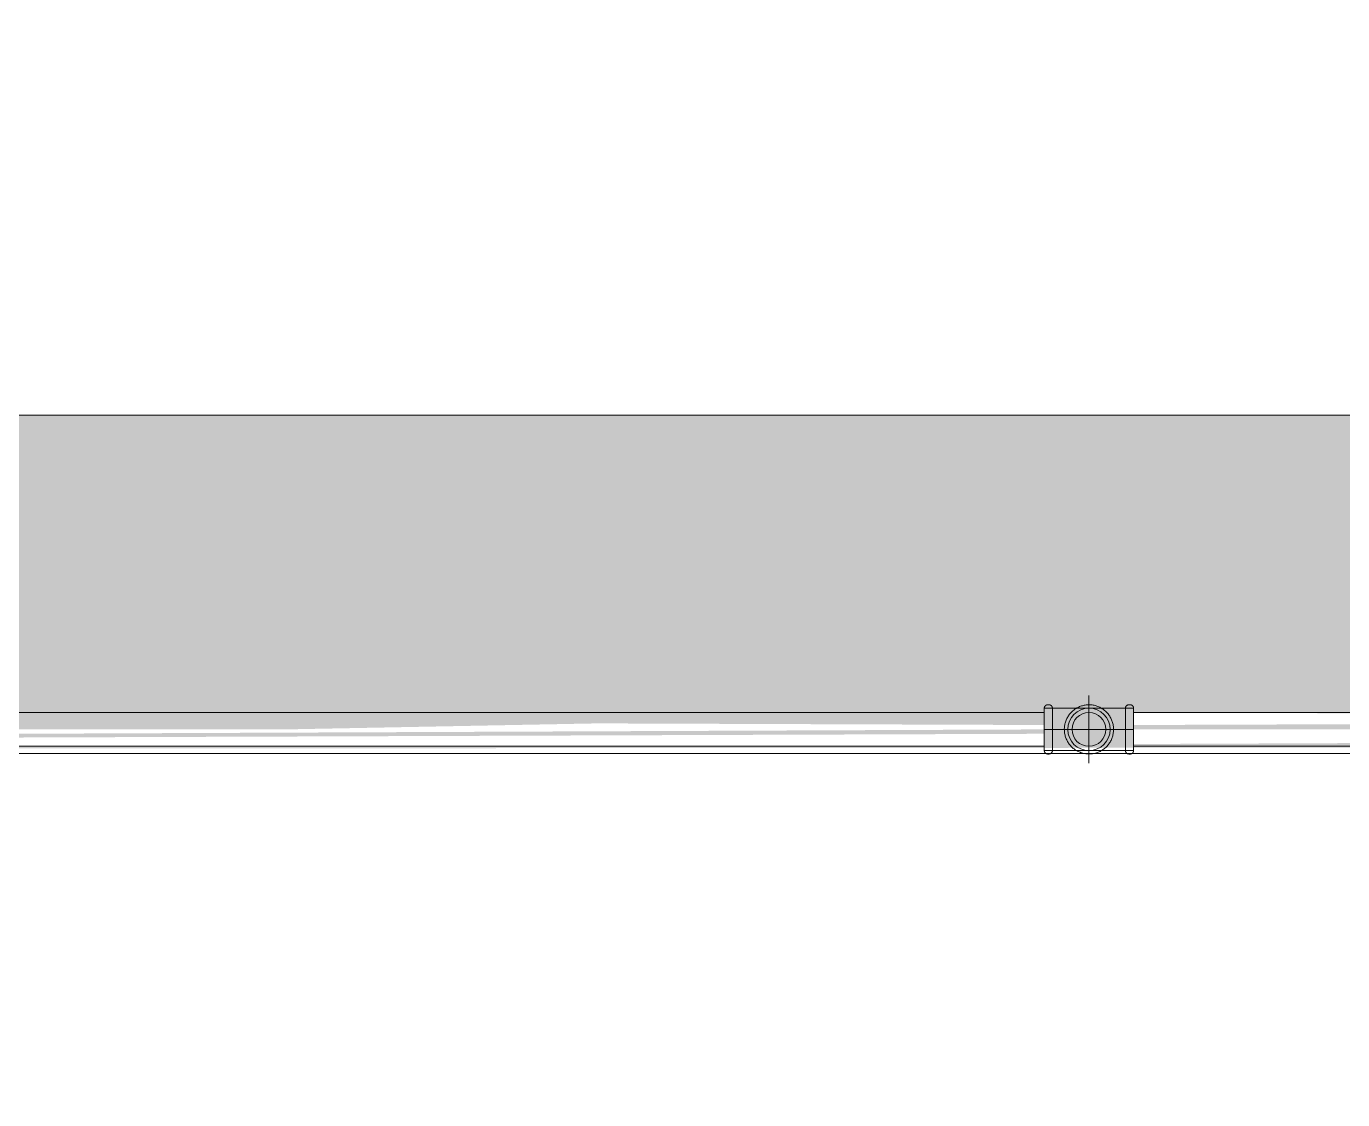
# Model space of a CAD drawing. Header units: metres. Extents: x 149 to 429, y -3 to 162.
# Drawn here: x 352.502 to 353.475, y 108.008 to 108.802 of the extents above; entities that cross this region are included whole.
import ezdxf

# ---------------------------------------------------------------- set-up
doc = ezdxf.new("R2010")
doc.units = ezdxf.units.M
doc.layers.add('1053_ARQ_BASE_MATADOURO_2_dwg', color=7, linetype='Continuous', lineweight=5, true_color=0x767676)
for name, color, linetype, lineweight in [('A-PISO', 7, 'Continuous', 5), ('A-WALL', 7, 'Continuous', 9), ('P-PIPE', 7, 'Continuous', 5), ('P-PIPE-CNTR', 7, 'Continuous', 5)]:
    doc.layers.add(name, color=color, linetype=linetype, lineweight=lineweight)

# ---------------------------------------------------------------- blocks, each defined once
blk = doc.blocks.new('1053_ARQ_BASE_MATADOURO_2_dwg-3637054-TÉRREO 1_20 - Dependente 2')
at = {"layer": 'A-PISO', "color": 253, "true_color": 0xaaaaaa, "flags": 128}
for points in [[(159.53941, 75.07815), (159.53941, 75.32815), (139.88414, 75.32815), (139.83114, 75.32815), (139.32393, 75.61583)], [(139.88414, 75.32815), (139.88414, 75.07815), (159.53941, 75.07815), (159.53941, 74.27815)]]:
    blk.add_lwpolyline(points, dxfattribs=at)

msp = doc.modelspace()

# ---------------------------------------------------------------- hatches: boundary and pattern name
at = {"layer": 'A-WALL', "true_color": 0xffd4aa, "transparency": 33554483}
h = msp.add_hatch(color=41, dxfattribs=at)
h.paths.add_polyline_path([(346.28918, 108.26418), (365.94445, 108.27563), (365.94445, 108.51418), (346.28918, 108.51418)])
h.paths.add_polyline_path([(365.90855, 108.26508), (365.89473, 108.28813), (365.915, 108.29071), (365.90851, 108.26938)])
h.paths.add_polyline_path([(365.71204, 108.26938), (355.90636, 108.27865), (355.90706, 108.29438), (365.88503, 108.28512), (365.87991, 108.26938)])
h.paths.add_polyline_path([(351.41652, 108.26938), (350.72056, 108.27865), (350.72056, 108.29438), (353.25456, 108.28512), (353.25456, 108.26938), (352.05518, 108.26938)])
h.paths.add_polyline_path([(347.58456, 108.26938), (346.76698, 108.27865), (346.76698, 108.29438), (348.05456, 108.28512), (348.05456, 108.26938)])
h.paths.add_polyline_path([(350.65456, 108.26938), (348.12056, 108.27865), (348.12056, 108.29438), (350.65456, 108.28512), (350.65456, 108.26982)])
h.paths.add_polyline_path([(353.32056, 108.26938), (353.32056, 108.29438), (355.86806, 108.28512), (355.86806, 108.26938), (353.3325, 108.26938)])
at = {"layer": 'P-PIPE', "true_color": 0xc0c0c0}
for points in [[(352.69384, 108.28188), (353.25456, 108.29271), (353.25456, 108.29438), (350.72056, 108.28512), (350.72056, 108.28188), (352.05518, 108.28188)], [(355.86806, 108.28188), (355.86806, 108.29438), (353.32056, 108.28512), (353.32056, 108.28188), (355.24847, 108.28188)], [(350.72056, 108.26938), (353.25456, 108.27865), (353.25456, 108.28188), (350.72056, 108.27106), (350.72056, 108.26981)], [(354.60982, 108.26938), (355.86806, 108.27865), (355.86806, 108.28188), (353.32056, 108.27106), (353.32056, 108.26938), (353.97116, 108.26938)]]:
    msp.add_hatch(color=9, dxfattribs=at).paths.add_polyline_path(points)

# ---------------------------------------------------------------- linework, layer by layer
at = {"layer": 'A-WALL', "color": 253, "true_color": 0xaaaaaa}
for p, q in [((365.94445, 108.51418), (346.28918, 108.51418)), ((346.28918, 108.26418), (365.94445, 108.26418))]:
    msp.add_line(p, q, dxfattribs=at)
at = {"layer": 'P-PIPE'}
for p, q in [((353.32056, 108.29758), (353.25456, 108.29758)), ((353.25456, 108.29758), (353.25456, 108.28188)), ((353.25456, 108.29758), (353.25456, 108.28188)), ((353.32056, 108.29758), (353.25456, 108.29758)), ((353.25456, 108.29758), (353.25456, 108.29548)), ((353.25456, 108.29758), (353.25456, 108.29299)), ((353.25806, 108.30008), (353.25706, 108.30008)), ((353.25806, 108.30008), (353.25706, 108.30008)), ((353.26056, 108.29758), (353.26056, 108.28188)), ((353.26056, 108.29758), (353.26056, 108.28188)), ((353.31456, 108.28188), (353.31456, 108.29758)), ((353.31456, 108.28188), (353.31456, 108.29758)), ((353.31806, 108.30008), (353.31706, 108.30008)), ((353.31806, 108.30008), (353.31706, 108.30008)), ((353.32056, 108.28188), (353.32056, 108.29758)), ((353.32056, 108.28188), (353.32056, 108.29758)), ((353.32056, 108.29548), (353.32056, 108.29758)), ((353.32056, 108.29299), (353.32056, 108.29758)), ((353.25456, 108.29438), (350.72056, 108.29438)), ((353.25456, 108.26938), (353.25456, 108.29438)), ((355.86806, 108.29438), (353.32056, 108.29438)), ((353.32056, 108.29438), (353.32056, 108.26938)), ((353.25456, 108.28188), (353.25456, 108.26618)), ((353.25456, 108.28188), (353.25456, 108.26618)), ((353.26056, 108.28188), (353.26056, 108.26618)), ((353.26056, 108.28188), (353.26056, 108.26618)), ((353.31456, 108.26618), (353.31456, 108.28188)), ((353.31456, 108.26618), (353.31456, 108.28188)), ((353.32056, 108.26618), (353.32056, 108.28188)), ((353.32056, 108.26618), (353.32056, 108.28188)), ((350.72056, 108.26938), (353.25456, 108.26938)), ((353.25456, 108.27078), (353.25456, 108.26618)), ((353.25456, 108.26829), (353.25456, 108.26618)), ((353.32056, 108.26618), (353.32056, 108.27078)), ((353.32056, 108.26938), (355.86806, 108.26938)), ((353.32056, 108.26618), (353.32056, 108.26829)), ((353.25456, 108.26618), (353.32056, 108.26618)), ((353.25456, 108.26618), (353.32056, 108.26618)), ((353.25706, 108.26368), (353.25806, 108.26368)), ((353.25706, 108.26368), (353.25806, 108.26368)), ((353.31706, 108.26368), (353.31806, 108.26368)), ((353.31706, 108.26368), (353.31806, 108.26368))]:
    msp.add_line(p, q, dxfattribs=at)
at = {"layer": 'P-PIPE', "flags": 128}
for points in [[(353.25456, 108.29758), (353.25456, 108.29768), (353.25457, 108.29778), (353.25458, 108.29788), (353.25459, 108.29798), (353.25461, 108.29808), (353.25463, 108.29818), (353.25466, 108.29828), (353.25469, 108.29837), (353.25472, 108.29847), (353.25476, 108.29856), (353.2548, 108.29865), (353.25484, 108.29874), (353.25489, 108.29883), (353.25494, 108.29891), (353.255, 108.299), (353.25505, 108.29908), (353.25512, 108.29916), (353.25518, 108.29923), (353.25525, 108.29931), (353.25532, 108.29938), (353.25539, 108.29945), (353.25547, 108.29951), (353.25555, 108.29957), (353.25563, 108.29963), (353.25571, 108.29969), (353.25579, 108.29974), (353.25588, 108.29979), (353.25597, 108.29983), (353.25606, 108.29988), (353.25615, 108.29991), (353.25625, 108.29995), (353.25634, 108.29998), (353.25644, 108.30001), (353.25654, 108.30003), (353.25664, 108.30005), (353.25673, 108.30006), (353.25683, 108.30007), (353.25693, 108.30008), (353.25703, 108.30008), (353.25706, 108.30008)], [(353.25456, 108.29758), (353.25456, 108.29768), (353.25457, 108.29778), (353.25458, 108.29788), (353.25459, 108.29798), (353.25461, 108.29808), (353.25463, 108.29818), (353.25466, 108.29828), (353.25469, 108.29837), (353.25472, 108.29847), (353.25476, 108.29856), (353.2548, 108.29865), (353.25484, 108.29874), (353.25489, 108.29883), (353.25494, 108.29891), (353.255, 108.299), (353.25505, 108.29908), (353.25512, 108.29916), (353.25518, 108.29923), (353.25525, 108.29931), (353.25532, 108.29938), (353.25539, 108.29945), (353.25547, 108.29951), (353.25555, 108.29957), (353.25563, 108.29963), (353.25571, 108.29969), (353.25579, 108.29974), (353.25588, 108.29979), (353.25597, 108.29983), (353.25606, 108.29988), (353.25615, 108.29991), (353.25625, 108.29995), (353.25634, 108.29998), (353.25644, 108.30001), (353.25654, 108.30003), (353.25664, 108.30005), (353.25673, 108.30006), (353.25683, 108.30007), (353.25693, 108.30008), (353.25703, 108.30008), (353.25706, 108.30008)], [(353.25456, 108.29757), (353.25456, 108.29753), (353.25456, 108.29747), (353.25456, 108.29738), (353.25456, 108.29727), (353.25456, 108.29713), (353.25456, 108.29697), (353.25456, 108.29679), (353.25456, 108.29658), (353.25456, 108.29635), (353.25456, 108.29609), (353.25456, 108.29581), (353.25456, 108.29551), (353.25456, 108.29519), (353.25456, 108.29484), (353.25456, 108.29448), (353.25456, 108.29409), (353.25456, 108.29369), (353.25456, 108.29326), (353.25456, 108.29282), (353.25456, 108.29236), (353.25456, 108.29189), (353.25456, 108.2914), (353.25456, 108.29089), (353.25456, 108.29037), (353.25456, 108.28983), (353.25456, 108.28928), (353.25456, 108.28872), (353.25456, 108.28815), (353.25456, 108.28757), (353.25456, 108.28698), (353.25456, 108.28639), (353.25456, 108.28578), (353.25456, 108.28517), (353.25456, 108.28455), (353.25456, 108.28393), (353.25456, 108.28331), (353.25456, 108.28268), (353.25456, 108.28205), (353.25456, 108.28188)], [(353.25456, 108.29757), (353.25456, 108.29753), (353.25456, 108.29747), (353.25456, 108.29738), (353.25456, 108.29727), (353.25456, 108.29713), (353.25456, 108.29697), (353.25456, 108.29679), (353.25456, 108.29658), (353.25456, 108.29635), (353.25456, 108.29609), (353.25456, 108.29581), (353.25456, 108.29551), (353.25456, 108.29519), (353.25456, 108.29484), (353.25456, 108.29448)], [(353.25456, 108.29398), (353.25456, 108.29438), (353.25456, 108.29475), (353.25456, 108.2951), (353.25456, 108.29542), (353.25456, 108.29573), (353.25456, 108.29602), (353.25456, 108.29628), (353.25456, 108.29652), (353.25456, 108.29673), (353.25456, 108.29693), (353.25456, 108.29709), (353.25456, 108.29724), (353.25456, 108.29736), (353.25456, 108.29745), (353.25456, 108.29752), (353.25456, 108.29756)], [(353.25456, 108.29438), (353.25456, 108.29475), (353.25456, 108.2951), (353.25456, 108.29542), (353.25456, 108.29573), (353.25456, 108.29602), (353.25456, 108.29628), (353.25456, 108.29652), (353.25456, 108.29673), (353.25456, 108.29693), (353.25456, 108.29709), (353.25456, 108.29724), (353.25456, 108.29736), (353.25456, 108.29745), (353.25456, 108.29752), (353.25456, 108.29756)], [(353.25806, 108.30008), (353.25816, 108.30008), (353.25826, 108.30008), (353.25836, 108.30007), (353.25846, 108.30005), (353.25856, 108.30003), (353.25865, 108.30001), (353.25875, 108.29999), (353.25885, 108.29996), (353.25894, 108.29992), (353.25903, 108.29989), (353.25913, 108.29985), (353.25921, 108.2998), (353.2593, 108.29975), (353.25939, 108.2997), (353.25947, 108.29965), (353.25955, 108.29959), (353.25963, 108.29953), (353.25971, 108.29946), (353.25978, 108.2994), (353.25985, 108.29933), (353.25992, 108.29925), (353.25999, 108.29918), (353.26005, 108.2991), (353.26011, 108.29902), (353.26016, 108.29894), (353.26022, 108.29885), (353.26027, 108.29876), (353.26031, 108.29867), (353.26035, 108.29858), (353.26039, 108.29849), (353.26042, 108.2984), (353.26046, 108.2983), (353.26048, 108.2982), (353.2605, 108.29811), (353.26052, 108.29801), (353.26054, 108.29791), (353.26055, 108.29781), (353.26056, 108.29771), (353.26056, 108.29761), (353.26056, 108.29758)], [(353.25806, 108.30008), (353.25816, 108.30008), (353.25826, 108.30008), (353.25836, 108.30007), (353.25846, 108.30005), (353.25856, 108.30003), (353.25865, 108.30001), (353.25875, 108.29999), (353.25885, 108.29996), (353.25894, 108.29992), (353.25903, 108.29989), (353.25913, 108.29985), (353.25921, 108.2998), (353.2593, 108.29975), (353.25939, 108.2997), (353.25947, 108.29965), (353.25955, 108.29959), (353.25963, 108.29953), (353.25971, 108.29946), (353.25978, 108.2994), (353.25985, 108.29933), (353.25992, 108.29925), (353.25999, 108.29918), (353.26005, 108.2991), (353.26011, 108.29902), (353.26016, 108.29894), (353.26022, 108.29885), (353.26027, 108.29876), (353.26031, 108.29867), (353.26035, 108.29858), (353.26039, 108.29849), (353.26042, 108.2984), (353.26046, 108.2983), (353.26048, 108.2982), (353.2605, 108.29811), (353.26052, 108.29801), (353.26054, 108.29791), (353.26055, 108.29781), (353.26056, 108.29771), (353.26056, 108.29761), (353.26056, 108.29758)], [(353.26056, 108.29757), (353.26056, 108.29753), (353.26056, 108.29747), (353.26056, 108.29738), (353.26056, 108.29727), (353.26056, 108.29713), (353.26056, 108.29697), (353.26056, 108.29679), (353.26056, 108.29658), (353.26056, 108.29635), (353.26056, 108.29609), (353.26056, 108.29581), (353.26056, 108.29551), (353.26056, 108.29519), (353.26056, 108.29484), (353.26056, 108.29448), (353.26056, 108.29409), (353.26056, 108.29369), (353.26056, 108.29326), (353.26056, 108.29282), (353.26056, 108.29236), (353.26056, 108.29189), (353.26056, 108.2914), (353.26056, 108.29089), (353.26056, 108.29037), (353.26056, 108.28983), (353.26056, 108.28928), (353.26056, 108.28872), (353.26056, 108.28815), (353.26056, 108.28757), (353.26056, 108.28698), (353.26056, 108.28639), (353.26056, 108.28578), (353.26056, 108.28517), (353.26056, 108.28455), (353.26056, 108.28393), (353.26056, 108.28331), (353.26056, 108.28268), (353.26056, 108.28205), (353.26056, 108.28188)], [(353.26056, 108.29757), (353.26056, 108.29753), (353.26056, 108.29747), (353.26056, 108.29738), (353.26056, 108.29727), (353.26056, 108.29713), (353.26056, 108.29697), (353.26056, 108.29679), (353.26056, 108.29658), (353.26056, 108.29635), (353.26056, 108.29609), (353.26056, 108.29581), (353.26056, 108.29551), (353.26056, 108.29519), (353.26056, 108.29484), (353.26056, 108.29448), (353.26056, 108.29409), (353.26056, 108.29369), (353.26056, 108.29326), (353.26056, 108.29282), (353.26056, 108.29236), (353.26056, 108.29189), (353.26056, 108.2914), (353.26056, 108.29089), (353.26056, 108.29037), (353.26056, 108.28983), (353.26056, 108.28928), (353.26056, 108.28872), (353.26056, 108.28815), (353.26056, 108.28757), (353.26056, 108.28698), (353.26056, 108.28639), (353.26056, 108.28578), (353.26056, 108.28517), (353.26056, 108.28455), (353.26056, 108.28393), (353.26056, 108.28331), (353.26056, 108.28268), (353.26056, 108.28205), (353.26056, 108.28188)], [(353.26056, 108.28188), (353.26056, 108.28251), (353.26056, 108.28314), (353.26056, 108.28376), (353.26056, 108.28439), (353.26056, 108.285), (353.26056, 108.28562), (353.26056, 108.28622), (353.26056, 108.28682), (353.26056, 108.28742), (353.26056, 108.288), (353.26056, 108.28857), (353.26056, 108.28913), (353.26056, 108.28969), (353.26056, 108.29022), (353.26056, 108.29075), (353.26056, 108.29126), (353.26056, 108.29176), (353.26056, 108.29224), (353.26056, 108.2927), (353.26056, 108.29315), (353.26056, 108.29358), (353.26056, 108.29398), (353.26056, 108.29438), (353.26056, 108.29475), (353.26056, 108.2951), (353.26056, 108.29542), (353.26056, 108.29573), (353.26056, 108.29602), (353.26056, 108.29628), (353.26056, 108.29652), (353.26056, 108.29673), (353.26056, 108.29693), (353.26056, 108.29709), (353.26056, 108.29724), (353.26056, 108.29736), (353.26056, 108.29745), (353.26056, 108.29752), (353.26056, 108.29756)], [(353.26056, 108.28188), (353.26056, 108.28251), (353.26056, 108.28314), (353.26056, 108.28376), (353.26056, 108.28439), (353.26056, 108.285), (353.26056, 108.28562), (353.26056, 108.28622), (353.26056, 108.28682), (353.26056, 108.28742), (353.26056, 108.288), (353.26056, 108.28857), (353.26056, 108.28913), (353.26056, 108.28969), (353.26056, 108.29022), (353.26056, 108.29075), (353.26056, 108.29126), (353.26056, 108.29176), (353.26056, 108.29224), (353.26056, 108.2927), (353.26056, 108.29315), (353.26056, 108.29358), (353.26056, 108.29398), (353.26056, 108.29438), (353.26056, 108.29475), (353.26056, 108.2951), (353.26056, 108.29542), (353.26056, 108.29573), (353.26056, 108.29602), (353.26056, 108.29628), (353.26056, 108.29652), (353.26056, 108.29673), (353.26056, 108.29693), (353.26056, 108.29709), (353.26056, 108.29724), (353.26056, 108.29736), (353.26056, 108.29745), (353.26056, 108.29752), (353.26056, 108.29756)], [(353.30576, 108.28188), (353.30575, 108.28261), (353.3057, 108.28334), (353.30563, 108.28406), (353.30553, 108.28478), (353.3054, 108.2855), (353.30524, 108.28621), (353.30505, 108.28691), (353.30484, 108.28761), (353.30459, 108.2883), (353.30432, 108.28897), (353.30403, 108.28964), (353.3037, 108.29029), (353.30335, 108.29093), (353.30298, 108.29155), (353.30258, 108.29216), (353.30216, 108.29275), (353.30171, 108.29333), (353.30124, 108.29389), (353.30075, 108.29442), (353.30024, 108.29494), (353.29971, 108.29544), (353.29916, 108.29591), (353.29859, 108.29636), (353.298, 108.29679), (353.29739, 108.2972), (353.29677, 108.29758), (353.29614, 108.29794), (353.29549, 108.29827), (353.29483, 108.29857), (353.29416, 108.29885), (353.29347, 108.2991), (353.29278, 108.29932), (353.29208, 108.29951), (353.29137, 108.29968), (353.29065, 108.29982), (353.28993, 108.29993), (353.28921, 108.30001), (353.28848, 108.30006), (353.28776, 108.30008), (353.28703, 108.30008), (353.2863, 108.30004), (353.28558, 108.29998), (353.28485, 108.29988), (353.28414, 108.29976), (353.28343, 108.29961), (353.28272, 108.29943), (353.28202, 108.29922), (353.28133, 108.29899), (353.28065, 108.29872), (353.27999, 108.29843), (353.27933, 108.29812), (353.27869, 108.29778), (353.27806, 108.29741), (353.27745, 108.29702), (353.27685, 108.2966), (353.27627, 108.29616), (353.27571, 108.2957), (353.27516, 108.29521), (353.27464, 108.2947), (353.27414, 108.29418), (353.27366, 108.29363), (353.2732, 108.29307), (353.27276, 108.29248), (353.27235, 108.29188), (353.27196, 108.29127), (353.2716, 108.29064), (353.27126, 108.28999), (353.27095, 108.28933), (353.27067, 108.28866), (353.27041, 108.28798), (353.27018, 108.28729), (353.26998, 108.28659), (353.26981, 108.28588), (353.26966, 108.28517), (353.26954, 108.28445), (353.26945, 108.28373), (353.26939, 108.283), (353.26936, 108.28228), (353.26936, 108.28188)], [(353.30576, 108.28188), (353.30575, 108.28261), (353.3057, 108.28334), (353.30563, 108.28406), (353.30553, 108.28478), (353.3054, 108.2855), (353.30524, 108.28621), (353.30505, 108.28691), (353.30484, 108.28761), (353.30459, 108.2883), (353.30432, 108.28897), (353.30403, 108.28964), (353.3037, 108.29029), (353.30335, 108.29093), (353.30298, 108.29155), (353.30258, 108.29216), (353.30216, 108.29275), (353.30171, 108.29333), (353.30124, 108.29389), (353.30075, 108.29442), (353.30024, 108.29494), (353.29971, 108.29544), (353.29916, 108.29591), (353.29859, 108.29636), (353.298, 108.29679), (353.29739, 108.2972), (353.29677, 108.29758), (353.29614, 108.29794), (353.29549, 108.29827), (353.29483, 108.29857), (353.29416, 108.29885), (353.29347, 108.2991), (353.29278, 108.29932), (353.29208, 108.29951), (353.29137, 108.29968), (353.29065, 108.29982), (353.28993, 108.29993), (353.28921, 108.30001), (353.28848, 108.30006), (353.28776, 108.30008), (353.28703, 108.30008), (353.2863, 108.30004), (353.28558, 108.29998), (353.28485, 108.29988), (353.28414, 108.29976), (353.28343, 108.29961), (353.28272, 108.29943), (353.28202, 108.29922), (353.28133, 108.29899), (353.28065, 108.29872), (353.27999, 108.29843), (353.27933, 108.29812), (353.27869, 108.29778), (353.27806, 108.29741), (353.27745, 108.29702), (353.27685, 108.2966), (353.27627, 108.29616), (353.27571, 108.2957), (353.27516, 108.29521), (353.27464, 108.2947), (353.27414, 108.29418), (353.27366, 108.29363), (353.2732, 108.29307), (353.27276, 108.29248), (353.27235, 108.29188), (353.27196, 108.29127), (353.2716, 108.29064), (353.27126, 108.28999), (353.27095, 108.28933), (353.27067, 108.28866), (353.27041, 108.28798), (353.27018, 108.28729), (353.26998, 108.28659), (353.26981, 108.28588), (353.26966, 108.28517), (353.26954, 108.28445), (353.26945, 108.28373), (353.26939, 108.283), (353.26936, 108.28228), (353.26936, 108.28188)], [(353.31456, 108.29758), (353.31456, 108.29768), (353.31457, 108.29778), (353.31458, 108.29788), (353.31459, 108.29798), (353.31461, 108.29808), (353.31463, 108.29818), (353.31466, 108.29828), (353.31469, 108.29837), (353.31472, 108.29847), (353.31476, 108.29856), (353.3148, 108.29865), (353.31484, 108.29874), (353.31489, 108.29883), (353.31494, 108.29891), (353.315, 108.299), (353.31505, 108.29908), (353.31512, 108.29916), (353.31518, 108.29923), (353.31525, 108.29931), (353.31532, 108.29938), (353.31539, 108.29945), (353.31547, 108.29951), (353.31555, 108.29957), (353.31563, 108.29963), (353.31571, 108.29969), (353.31579, 108.29974), (353.31588, 108.29979), (353.31597, 108.29983), (353.31606, 108.29988), (353.31615, 108.29991), (353.31625, 108.29995), (353.31634, 108.29998), (353.31644, 108.30001), (353.31654, 108.30003), (353.31664, 108.30005), (353.31673, 108.30006), (353.31683, 108.30007), (353.31693, 108.30008), (353.31703, 108.30008), (353.31706, 108.30008)], [(353.31456, 108.29758), (353.31456, 108.29768), (353.31457, 108.29778), (353.31458, 108.29788), (353.31459, 108.29798), (353.31461, 108.29808), (353.31463, 108.29818), (353.31466, 108.29828), (353.31469, 108.29837), (353.31472, 108.29847), (353.31476, 108.29856), (353.3148, 108.29865), (353.31484, 108.29874), (353.31489, 108.29883), (353.31494, 108.29891), (353.315, 108.299), (353.31505, 108.29908), (353.31512, 108.29916), (353.31518, 108.29923), (353.31525, 108.29931), (353.31532, 108.29938), (353.31539, 108.29945), (353.31547, 108.29951), (353.31555, 108.29957), (353.31563, 108.29963), (353.31571, 108.29969), (353.31579, 108.29974), (353.31588, 108.29979), (353.31597, 108.29983), (353.31606, 108.29988), (353.31615, 108.29991), (353.31625, 108.29995), (353.31634, 108.29998), (353.31644, 108.30001), (353.31654, 108.30003), (353.31664, 108.30005), (353.31673, 108.30006), (353.31683, 108.30007), (353.31693, 108.30008), (353.31703, 108.30008), (353.31706, 108.30008)], [(353.31456, 108.29757), (353.31456, 108.29753), (353.31456, 108.29747), (353.31456, 108.29738), (353.31456, 108.29727), (353.31456, 108.29713), (353.31456, 108.29697), (353.31456, 108.29679), (353.31456, 108.29658), (353.31456, 108.29635), (353.31456, 108.29609), (353.31456, 108.29581), (353.31456, 108.29551), (353.31456, 108.29519), (353.31456, 108.29484), (353.31456, 108.29448), (353.31456, 108.29409), (353.31456, 108.29369), (353.31456, 108.29326), (353.31456, 108.29282), (353.31456, 108.29236), (353.31456, 108.29189), (353.31456, 108.2914), (353.31456, 108.29089), (353.31456, 108.29037), (353.31456, 108.28983), (353.31456, 108.28928), (353.31456, 108.28872), (353.31456, 108.28815), (353.31456, 108.28757), (353.31456, 108.28698), (353.31456, 108.28639), (353.31456, 108.28578), (353.31456, 108.28517), (353.31456, 108.28455), (353.31456, 108.28393), (353.31456, 108.28331), (353.31456, 108.28268), (353.31456, 108.28205), (353.31456, 108.28188)], [(353.31456, 108.29757), (353.31456, 108.29753), (353.31456, 108.29747), (353.31456, 108.29738), (353.31456, 108.29727), (353.31456, 108.29713), (353.31456, 108.29697), (353.31456, 108.29679), (353.31456, 108.29658), (353.31456, 108.29635), (353.31456, 108.29609), (353.31456, 108.29581), (353.31456, 108.29551), (353.31456, 108.29519), (353.31456, 108.29484), (353.31456, 108.29448), (353.31456, 108.29409), (353.31456, 108.29369), (353.31456, 108.29326), (353.31456, 108.29282), (353.31456, 108.29236), (353.31456, 108.29189), (353.31456, 108.2914), (353.31456, 108.29089), (353.31456, 108.29037), (353.31456, 108.28983), (353.31456, 108.28928), (353.31456, 108.28872), (353.31456, 108.28815), (353.31456, 108.28757), (353.31456, 108.28698), (353.31456, 108.28639), (353.31456, 108.28578), (353.31456, 108.28517), (353.31456, 108.28455), (353.31456, 108.28393), (353.31456, 108.28331), (353.31456, 108.28268), (353.31456, 108.28205), (353.31456, 108.28188)], [(353.31456, 108.28188), (353.31456, 108.28251), (353.31456, 108.28314), (353.31456, 108.28376), (353.31456, 108.28439), (353.31456, 108.285), (353.31456, 108.28562), (353.31456, 108.28622), (353.31456, 108.28682), (353.31456, 108.28742), (353.31456, 108.288), (353.31456, 108.28857), (353.31456, 108.28913), (353.31456, 108.28969), (353.31456, 108.29022), (353.31456, 108.29075), (353.31456, 108.29126), (353.31456, 108.29176), (353.31456, 108.29224), (353.31456, 108.2927), (353.31456, 108.29315), (353.31456, 108.29358), (353.31456, 108.29398), (353.31456, 108.29438), (353.31456, 108.29475), (353.31456, 108.2951), (353.31456, 108.29542), (353.31456, 108.29573), (353.31456, 108.29602), (353.31456, 108.29628), (353.31456, 108.29652), (353.31456, 108.29673), (353.31456, 108.29693), (353.31456, 108.29709), (353.31456, 108.29724), (353.31456, 108.29736), (353.31456, 108.29745), (353.31456, 108.29752), (353.31456, 108.29756)], [(353.31456, 108.28188), (353.31456, 108.28251), (353.31456, 108.28314), (353.31456, 108.28376), (353.31456, 108.28439), (353.31456, 108.285), (353.31456, 108.28562), (353.31456, 108.28622), (353.31456, 108.28682), (353.31456, 108.28742), (353.31456, 108.288), (353.31456, 108.28857), (353.31456, 108.28913), (353.31456, 108.28969), (353.31456, 108.29022), (353.31456, 108.29075), (353.31456, 108.29126), (353.31456, 108.29176), (353.31456, 108.29224), (353.31456, 108.2927), (353.31456, 108.29315), (353.31456, 108.29358), (353.31456, 108.29398), (353.31456, 108.29438), (353.31456, 108.29475), (353.31456, 108.2951), (353.31456, 108.29542), (353.31456, 108.29573), (353.31456, 108.29602), (353.31456, 108.29628), (353.31456, 108.29652), (353.31456, 108.29673), (353.31456, 108.29693), (353.31456, 108.29709), (353.31456, 108.29724), (353.31456, 108.29736), (353.31456, 108.29745), (353.31456, 108.29752), (353.31456, 108.29756)], [(353.31806, 108.30008), (353.31816, 108.30008), (353.31826, 108.30008), (353.31836, 108.30007), (353.31846, 108.30005), (353.31856, 108.30003), (353.31865, 108.30001), (353.31875, 108.29999), (353.31885, 108.29996), (353.31894, 108.29992), (353.31903, 108.29989), (353.31913, 108.29985), (353.31921, 108.2998), (353.3193, 108.29975), (353.31939, 108.2997), (353.31947, 108.29965), (353.31955, 108.29959), (353.31963, 108.29953), (353.31971, 108.29946), (353.31978, 108.2994), (353.31985, 108.29933), (353.31992, 108.29925), (353.31999, 108.29918), (353.32005, 108.2991), (353.32011, 108.29902), (353.32016, 108.29894), (353.32022, 108.29885), (353.32027, 108.29876), (353.32031, 108.29867), (353.32035, 108.29858), (353.32039, 108.29849), (353.32042, 108.2984), (353.32046, 108.2983), (353.32048, 108.2982), (353.3205, 108.29811), (353.32052, 108.29801), (353.32054, 108.29791), (353.32055, 108.29781), (353.32056, 108.29771), (353.32056, 108.29761), (353.32056, 108.29758)], [(353.31806, 108.30008), (353.31816, 108.30008), (353.31826, 108.30008), (353.31836, 108.30007), (353.31846, 108.30005), (353.31856, 108.30003), (353.31865, 108.30001), (353.31875, 108.29999), (353.31885, 108.29996), (353.31894, 108.29992), (353.31903, 108.29989), (353.31913, 108.29985), (353.31921, 108.2998), (353.3193, 108.29975), (353.31939, 108.2997), (353.31947, 108.29965), (353.31955, 108.29959), (353.31963, 108.29953), (353.31971, 108.29946), (353.31978, 108.2994), (353.31985, 108.29933), (353.31992, 108.29925), (353.31999, 108.29918), (353.32005, 108.2991), (353.32011, 108.29902), (353.32016, 108.29894), (353.32022, 108.29885), (353.32027, 108.29876), (353.32031, 108.29867), (353.32035, 108.29858), (353.32039, 108.29849), (353.32042, 108.2984), (353.32046, 108.2983), (353.32048, 108.2982), (353.3205, 108.29811), (353.32052, 108.29801), (353.32054, 108.29791), (353.32055, 108.29781), (353.32056, 108.29771), (353.32056, 108.29761), (353.32056, 108.29758)], [(353.32056, 108.29757), (353.32056, 108.29753), (353.32056, 108.29747), (353.32056, 108.29738), (353.32056, 108.29727), (353.32056, 108.29713), (353.32056, 108.29697), (353.32056, 108.29679), (353.32056, 108.29658), (353.32056, 108.29635), (353.32056, 108.29609), (353.32056, 108.29581), (353.32056, 108.29551), (353.32056, 108.29519), (353.32056, 108.29484), (353.32056, 108.29448), (353.32056, 108.29409)], [(353.32056, 108.29757), (353.32056, 108.29753), (353.32056, 108.29747), (353.32056, 108.29738), (353.32056, 108.29727), (353.32056, 108.29713), (353.32056, 108.29697), (353.32056, 108.29679), (353.32056, 108.29658), (353.32056, 108.29635), (353.32056, 108.29609), (353.32056, 108.29581), (353.32056, 108.29551), (353.32056, 108.29519), (353.32056, 108.29484), (353.32056, 108.29448)], [(353.32056, 108.28188), (353.32056, 108.28251), (353.32056, 108.28314), (353.32056, 108.28376), (353.32056, 108.28439), (353.32056, 108.285), (353.32056, 108.28562), (353.32056, 108.28622), (353.32056, 108.28682), (353.32056, 108.28742), (353.32056, 108.288), (353.32056, 108.28857), (353.32056, 108.28913), (353.32056, 108.28969), (353.32056, 108.29022), (353.32056, 108.29075), (353.32056, 108.29126), (353.32056, 108.29176), (353.32056, 108.29224), (353.32056, 108.2927), (353.32056, 108.29315), (353.32056, 108.29358), (353.32056, 108.29398), (353.32056, 108.29438), (353.32056, 108.29475), (353.32056, 108.2951), (353.32056, 108.29542), (353.32056, 108.29573), (353.32056, 108.29602), (353.32056, 108.29628), (353.32056, 108.29652), (353.32056, 108.29673), (353.32056, 108.29693), (353.32056, 108.29709), (353.32056, 108.29724), (353.32056, 108.29736), (353.32056, 108.29745), (353.32056, 108.29752), (353.32056, 108.29756)], [(353.32056, 108.29438), (353.32056, 108.29475), (353.32056, 108.2951), (353.32056, 108.29542), (353.32056, 108.29573), (353.32056, 108.29602), (353.32056, 108.29628), (353.32056, 108.29652), (353.32056, 108.29673), (353.32056, 108.29693), (353.32056, 108.29709), (353.32056, 108.29724), (353.32056, 108.29736), (353.32056, 108.29745), (353.32056, 108.29752), (353.32056, 108.29756)], [(353.25456, 108.28188), (353.25456, 108.28126), (353.25456, 108.28063), (353.25456, 108.28), (353.25456, 108.27938), (353.25456, 108.27877), (353.25456, 108.27815), (353.25456, 108.27755), (353.25456, 108.27695), (353.25456, 108.27635), (353.25456, 108.27577), (353.25456, 108.2752), (353.25456, 108.27463), (353.25456, 108.27408), (353.25456, 108.27354), (353.25456, 108.27302), (353.25456, 108.27251), (353.25456, 108.27201), (353.25456, 108.27153), (353.25456, 108.27107), (353.25456, 108.27062), (353.25456, 108.27019), (353.25456, 108.26978), (353.25456, 108.26939), (353.25456, 108.26902), (353.25456, 108.26867), (353.25456, 108.26834), (353.25456, 108.26804), (353.25456, 108.26775), (353.25456, 108.26749), (353.25456, 108.26725), (353.25456, 108.26704), (353.25456, 108.26684), (353.25456, 108.26668), (353.25456, 108.26653), (353.25456, 108.26641), (353.25456, 108.26632), (353.25456, 108.26625), (353.25456, 108.2662)], [(353.26056, 108.28188), (353.26056, 108.28126), (353.26056, 108.28063), (353.26056, 108.28), (353.26056, 108.27938), (353.26056, 108.27877), (353.26056, 108.27815), (353.26056, 108.27755), (353.26056, 108.27695), (353.26056, 108.27635), (353.26056, 108.27577), (353.26056, 108.2752), (353.26056, 108.27463), (353.26056, 108.27408), (353.26056, 108.27354), (353.26056, 108.27302), (353.26056, 108.27251), (353.26056, 108.27201), (353.26056, 108.27153), (353.26056, 108.27107), (353.26056, 108.27062), (353.26056, 108.27019), (353.26056, 108.26978), (353.26056, 108.26939), (353.26056, 108.26902), (353.26056, 108.26867), (353.26056, 108.26834), (353.26056, 108.26804), (353.26056, 108.26775), (353.26056, 108.26749), (353.26056, 108.26725), (353.26056, 108.26704), (353.26056, 108.26684), (353.26056, 108.26668), (353.26056, 108.26653), (353.26056, 108.26641), (353.26056, 108.26632), (353.26056, 108.26625), (353.26056, 108.2662)], [(353.26056, 108.2662), (353.26056, 108.26623), (353.26056, 108.2663), (353.26056, 108.26638), (353.26056, 108.2665), (353.26056, 108.26663), (353.26056, 108.2668), (353.26056, 108.26698), (353.26056, 108.26719), (353.26056, 108.26742), (353.26056, 108.26768), (353.26056, 108.26796), (353.26056, 108.26826), (353.26056, 108.26858), (353.26056, 108.26893), (353.26056, 108.26929), (353.26056, 108.26968), (353.26056, 108.27008), (353.26056, 108.2705), (353.26056, 108.27095), (353.26056, 108.27141), (353.26056, 108.27188), (353.26056, 108.27237), (353.26056, 108.27288), (353.26056, 108.2734), (353.26056, 108.27394), (353.26056, 108.27448), (353.26056, 108.27504), (353.26056, 108.27561), (353.26056, 108.2762), (353.26056, 108.27679), (353.26056, 108.27738), (353.26056, 108.27799), (353.26056, 108.2786), (353.26056, 108.27922), (353.26056, 108.27984), (353.26056, 108.28046), (353.26056, 108.28109), (353.26056, 108.28171), (353.26056, 108.28188)], [(353.26056, 108.28188), (353.26056, 108.28126), (353.26056, 108.28063), (353.26056, 108.28), (353.26056, 108.27938), (353.26056, 108.27877), (353.26056, 108.27815), (353.26056, 108.27755), (353.26056, 108.27695), (353.26056, 108.27635), (353.26056, 108.27577), (353.26056, 108.2752), (353.26056, 108.27463), (353.26056, 108.27408), (353.26056, 108.27354), (353.26056, 108.27302), (353.26056, 108.27251), (353.26056, 108.27201), (353.26056, 108.27153), (353.26056, 108.27107), (353.26056, 108.27062), (353.26056, 108.27019), (353.26056, 108.26978), (353.26056, 108.26939), (353.26056, 108.26902), (353.26056, 108.26867), (353.26056, 108.26834), (353.26056, 108.26804), (353.26056, 108.26775), (353.26056, 108.26749), (353.26056, 108.26725), (353.26056, 108.26704), (353.26056, 108.26684), (353.26056, 108.26668), (353.26056, 108.26653), (353.26056, 108.26641), (353.26056, 108.26632), (353.26056, 108.26625), (353.26056, 108.2662)], [(353.26056, 108.2662), (353.26056, 108.26623), (353.26056, 108.2663), (353.26056, 108.26638), (353.26056, 108.2665), (353.26056, 108.26663), (353.26056, 108.2668), (353.26056, 108.26698), (353.26056, 108.26719), (353.26056, 108.26742), (353.26056, 108.26768), (353.26056, 108.26796), (353.26056, 108.26826), (353.26056, 108.26858), (353.26056, 108.26893), (353.26056, 108.26929), (353.26056, 108.26968), (353.26056, 108.27008), (353.26056, 108.2705), (353.26056, 108.27095), (353.26056, 108.27141), (353.26056, 108.27188), (353.26056, 108.27237), (353.26056, 108.27288), (353.26056, 108.2734), (353.26056, 108.27394), (353.26056, 108.27448), (353.26056, 108.27504), (353.26056, 108.27561), (353.26056, 108.2762), (353.26056, 108.27679), (353.26056, 108.27738), (353.26056, 108.27799), (353.26056, 108.2786), (353.26056, 108.27922), (353.26056, 108.27984), (353.26056, 108.28046), (353.26056, 108.28109), (353.26056, 108.28171), (353.26056, 108.28188)], [(353.26936, 108.28188), (353.26937, 108.28116), (353.26942, 108.28043), (353.26949, 108.27971), (353.26959, 108.27898), (353.26972, 108.27827), (353.26988, 108.27756), (353.27007, 108.27685), (353.27028, 108.27616), (353.27053, 108.27547), (353.2708, 108.2748), (353.27109, 108.27413), (353.27142, 108.27348), (353.27177, 108.27284), (353.27214, 108.27222), (353.27254, 108.27161), (353.27296, 108.27102), (353.27341, 108.27044), (353.27388, 108.26988), (353.27437, 108.26935), (353.27488, 108.26883), (353.27541, 108.26833), (353.27596, 108.26786), (353.27653, 108.2674), (353.27712, 108.26698), (353.27773, 108.26657), (353.27835, 108.26619), (353.27898, 108.26583), (353.27963, 108.2655), (353.28029, 108.2652), (353.28097, 108.26492), (353.28165, 108.26467), (353.28234, 108.26445), (353.28304, 108.26425), (353.28375, 108.26409), (353.28447, 108.26395), (353.28519, 108.26384), (353.28591, 108.26376), (353.28664, 108.26371), (353.28736, 108.26369), (353.28809, 108.26369), (353.28882, 108.26373), (353.28954, 108.26379), (353.29027, 108.26389), (353.29098, 108.26401), (353.2917, 108.26416), (353.2924, 108.26434), (353.2931, 108.26455), (353.29379, 108.26478), (353.29447, 108.26505), (353.29513, 108.26534), (353.29579, 108.26565), (353.29643, 108.26599), (353.29706, 108.26636), (353.29767, 108.26675), (353.29827, 108.26717), (353.29885, 108.26761), (353.29941, 108.26807), (353.29996, 108.26856), (353.30048, 108.26906), (353.30098, 108.26959), (353.30146, 108.27014), (353.30192, 108.2707), (353.30236, 108.27129), (353.30277, 108.27189), (353.30316, 108.2725), (353.30352, 108.27313), (353.30386, 108.27378), (353.30417, 108.27444), (353.30445, 108.27511), (353.30471, 108.27579), (353.30494, 108.27648), (353.30514, 108.27718), (353.30532, 108.27788), (353.30546, 108.2786), (353.30558, 108.27932), (353.30567, 108.28004), (353.30573, 108.28076), (353.30576, 108.28149), (353.30576, 108.28188)], [(353.26936, 108.28188), (353.26937, 108.28116), (353.26942, 108.28043), (353.26949, 108.27971), (353.26959, 108.27898), (353.26972, 108.27827), (353.26988, 108.27756), (353.27007, 108.27685), (353.27028, 108.27616), (353.27053, 108.27547), (353.2708, 108.2748), (353.27109, 108.27413), (353.27142, 108.27348), (353.27177, 108.27284), (353.27214, 108.27222), (353.27254, 108.27161), (353.27296, 108.27102), (353.27341, 108.27044), (353.27388, 108.26988), (353.27437, 108.26935), (353.27488, 108.26883), (353.27541, 108.26833), (353.27596, 108.26786), (353.27653, 108.2674), (353.27712, 108.26698), (353.27773, 108.26657), (353.27835, 108.26619), (353.27898, 108.26583), (353.27963, 108.2655), (353.28029, 108.2652), (353.28097, 108.26492), (353.28165, 108.26467), (353.28234, 108.26445), (353.28304, 108.26425), (353.28375, 108.26409), (353.28447, 108.26395), (353.28519, 108.26384), (353.28591, 108.26376), (353.28664, 108.26371), (353.28736, 108.26369), (353.28809, 108.26369), (353.28882, 108.26373), (353.28954, 108.26379), (353.29027, 108.26389), (353.29098, 108.26401), (353.2917, 108.26416), (353.2924, 108.26434), (353.2931, 108.26455), (353.29379, 108.26478), (353.29447, 108.26505), (353.29513, 108.26534), (353.29579, 108.26565), (353.29643, 108.26599), (353.29706, 108.26636), (353.29767, 108.26675), (353.29827, 108.26717), (353.29885, 108.26761), (353.29941, 108.26807), (353.29996, 108.26856), (353.30048, 108.26906), (353.30098, 108.26959), (353.30146, 108.27014), (353.30192, 108.2707), (353.30236, 108.27129), (353.30277, 108.27189), (353.30316, 108.2725), (353.30352, 108.27313), (353.30386, 108.27378), (353.30417, 108.27444), (353.30445, 108.27511), (353.30471, 108.27579), (353.30494, 108.27648), (353.30514, 108.27718), (353.30532, 108.27788), (353.30546, 108.2786), (353.30558, 108.27932), (353.30567, 108.28004), (353.30573, 108.28076), (353.30576, 108.28149), (353.30576, 108.28188)], [(353.31456, 108.28188), (353.31456, 108.28126), (353.31456, 108.28063), (353.31456, 108.28), (353.31456, 108.27938), (353.31456, 108.27877), (353.31456, 108.27815), (353.31456, 108.27755), (353.31456, 108.27695), (353.31456, 108.27635), (353.31456, 108.27577), (353.31456, 108.2752), (353.31456, 108.27463), (353.31456, 108.27408), (353.31456, 108.27354), (353.31456, 108.27302), (353.31456, 108.27251), (353.31456, 108.27201), (353.31456, 108.27153), (353.31456, 108.27107), (353.31456, 108.27062), (353.31456, 108.27019), (353.31456, 108.26978), (353.31456, 108.26939), (353.31456, 108.26902), (353.31456, 108.26867), (353.31456, 108.26834), (353.31456, 108.26804), (353.31456, 108.26775), (353.31456, 108.26749), (353.31456, 108.26725), (353.31456, 108.26704), (353.31456, 108.26684), (353.31456, 108.26668), (353.31456, 108.26653), (353.31456, 108.26641), (353.31456, 108.26632), (353.31456, 108.26625), (353.31456, 108.2662)], [(353.31456, 108.2662), (353.31456, 108.26623), (353.31456, 108.2663), (353.31456, 108.26638), (353.31456, 108.2665), (353.31456, 108.26663), (353.31456, 108.2668), (353.31456, 108.26698), (353.31456, 108.26719), (353.31456, 108.26742), (353.31456, 108.26768), (353.31456, 108.26796), (353.31456, 108.26826), (353.31456, 108.26858), (353.31456, 108.26893), (353.31456, 108.26929), (353.31456, 108.26968), (353.31456, 108.27008), (353.31456, 108.2705), (353.31456, 108.27095), (353.31456, 108.27141), (353.31456, 108.27188), (353.31456, 108.27237), (353.31456, 108.27288), (353.31456, 108.2734), (353.31456, 108.27394), (353.31456, 108.27448), (353.31456, 108.27504), (353.31456, 108.27561), (353.31456, 108.2762), (353.31456, 108.27679), (353.31456, 108.27738), (353.31456, 108.27799), (353.31456, 108.2786), (353.31456, 108.27922), (353.31456, 108.27984), (353.31456, 108.28046), (353.31456, 108.28109), (353.31456, 108.28171), (353.31456, 108.28188)], [(353.31456, 108.28188), (353.31456, 108.28126), (353.31456, 108.28063), (353.31456, 108.28), (353.31456, 108.27938), (353.31456, 108.27877), (353.31456, 108.27815), (353.31456, 108.27755), (353.31456, 108.27695), (353.31456, 108.27635), (353.31456, 108.27577), (353.31456, 108.2752), (353.31456, 108.27463), (353.31456, 108.27408), (353.31456, 108.27354), (353.31456, 108.27302), (353.31456, 108.27251), (353.31456, 108.27201), (353.31456, 108.27153), (353.31456, 108.27107), (353.31456, 108.27062), (353.31456, 108.27019), (353.31456, 108.26978), (353.31456, 108.26939), (353.31456, 108.26902), (353.31456, 108.26867), (353.31456, 108.26834), (353.31456, 108.26804), (353.31456, 108.26775), (353.31456, 108.26749), (353.31456, 108.26725), (353.31456, 108.26704), (353.31456, 108.26684), (353.31456, 108.26668), (353.31456, 108.26653), (353.31456, 108.26641), (353.31456, 108.26632), (353.31456, 108.26625), (353.31456, 108.2662)], [(353.31456, 108.2662), (353.31456, 108.26623), (353.31456, 108.2663), (353.31456, 108.26638), (353.31456, 108.2665), (353.31456, 108.26663), (353.31456, 108.2668), (353.31456, 108.26698), (353.31456, 108.26719), (353.31456, 108.26742), (353.31456, 108.26768), (353.31456, 108.26796), (353.31456, 108.26826), (353.31456, 108.26858), (353.31456, 108.26893), (353.31456, 108.26929), (353.31456, 108.26968), (353.31456, 108.27008), (353.31456, 108.2705), (353.31456, 108.27095), (353.31456, 108.27141), (353.31456, 108.27188), (353.31456, 108.27237), (353.31456, 108.27288), (353.31456, 108.2734), (353.31456, 108.27394), (353.31456, 108.27448), (353.31456, 108.27504), (353.31456, 108.27561), (353.31456, 108.2762), (353.31456, 108.27679), (353.31456, 108.27738), (353.31456, 108.27799), (353.31456, 108.2786), (353.31456, 108.27922), (353.31456, 108.27984), (353.31456, 108.28046), (353.31456, 108.28109), (353.31456, 108.28171), (353.31456, 108.28188)], [(353.32056, 108.2662), (353.32056, 108.26623), (353.32056, 108.2663), (353.32056, 108.26638), (353.32056, 108.2665), (353.32056, 108.26663), (353.32056, 108.2668), (353.32056, 108.26698), (353.32056, 108.26719), (353.32056, 108.26742), (353.32056, 108.26768), (353.32056, 108.26796), (353.32056, 108.26826), (353.32056, 108.26858), (353.32056, 108.26893), (353.32056, 108.26929), (353.32056, 108.26968), (353.32056, 108.27008), (353.32056, 108.2705), (353.32056, 108.27095), (353.32056, 108.27141), (353.32056, 108.27188), (353.32056, 108.27237), (353.32056, 108.27288), (353.32056, 108.2734), (353.32056, 108.27394), (353.32056, 108.27448), (353.32056, 108.27504), (353.32056, 108.27561), (353.32056, 108.2762), (353.32056, 108.27679), (353.32056, 108.27738), (353.32056, 108.27799), (353.32056, 108.2786), (353.32056, 108.27922), (353.32056, 108.27984), (353.32056, 108.28046), (353.32056, 108.28109), (353.32056, 108.28171), (353.32056, 108.28188)], [(353.25456, 108.2662), (353.25456, 108.26623), (353.25456, 108.2663), (353.25456, 108.26638), (353.25456, 108.2665), (353.25456, 108.26663), (353.25456, 108.2668), (353.25456, 108.26698), (353.25456, 108.26719), (353.25456, 108.26742), (353.25456, 108.26768), (353.25456, 108.26796), (353.25456, 108.26826), (353.25456, 108.26858), (353.25456, 108.26893), (353.25456, 108.26929), (353.25456, 108.26968)], [(353.25456, 108.26939), (353.25456, 108.26902), (353.25456, 108.26867), (353.25456, 108.26834), (353.25456, 108.26804), (353.25456, 108.26775), (353.25456, 108.26749), (353.25456, 108.26725), (353.25456, 108.26704), (353.25456, 108.26684), (353.25456, 108.26668), (353.25456, 108.26653), (353.25456, 108.26641), (353.25456, 108.26632), (353.25456, 108.26625), (353.25456, 108.2662)], [(353.25456, 108.2662), (353.25456, 108.26623), (353.25456, 108.2663), (353.25456, 108.26638), (353.25456, 108.2665), (353.25456, 108.26663), (353.25456, 108.2668), (353.25456, 108.26698), (353.25456, 108.26719), (353.25456, 108.26742), (353.25456, 108.26768), (353.25456, 108.26796), (353.25456, 108.26826), (353.25456, 108.26858), (353.25456, 108.26893), (353.25456, 108.26929)], [(353.32056, 108.26978), (353.32056, 108.26939), (353.32056, 108.26902), (353.32056, 108.26867), (353.32056, 108.26834), (353.32056, 108.26804), (353.32056, 108.26775), (353.32056, 108.26749), (353.32056, 108.26725), (353.32056, 108.26704), (353.32056, 108.26684), (353.32056, 108.26668), (353.32056, 108.26653), (353.32056, 108.26641), (353.32056, 108.26632), (353.32056, 108.26625), (353.32056, 108.2662)], [(353.32056, 108.26939), (353.32056, 108.26902), (353.32056, 108.26867), (353.32056, 108.26834), (353.32056, 108.26804), (353.32056, 108.26775), (353.32056, 108.26749), (353.32056, 108.26725), (353.32056, 108.26704), (353.32056, 108.26684), (353.32056, 108.26668), (353.32056, 108.26653), (353.32056, 108.26641), (353.32056, 108.26632), (353.32056, 108.26625), (353.32056, 108.2662)], [(353.32056, 108.2662), (353.32056, 108.26623), (353.32056, 108.2663), (353.32056, 108.26638), (353.32056, 108.2665), (353.32056, 108.26663), (353.32056, 108.2668), (353.32056, 108.26698), (353.32056, 108.26719), (353.32056, 108.26742), (353.32056, 108.26768), (353.32056, 108.26796), (353.32056, 108.26826), (353.32056, 108.26858), (353.32056, 108.26893), (353.32056, 108.26929)], [(353.25706, 108.26368), (353.25696, 108.26369), (353.25686, 108.26369), (353.25676, 108.2637), (353.25666, 108.26372), (353.25656, 108.26373), (353.25647, 108.26376), (353.25637, 108.26378), (353.25627, 108.26381), (353.25618, 108.26384), (353.25609, 108.26388), (353.256, 108.26392), (353.25591, 108.26397), (353.25582, 108.26401), (353.25573, 108.26407), (353.25565, 108.26412), (353.25557, 108.26418), (353.25549, 108.26424), (353.25541, 108.2643), (353.25534, 108.26437), (353.25527, 108.26444), (353.2552, 108.26452), (353.25513, 108.26459), (353.25507, 108.26467), (353.25501, 108.26475), (353.25496, 108.26483), (353.2549, 108.26492), (353.25486, 108.26501), (353.25481, 108.2651), (353.25477, 108.26519), (353.25473, 108.26528), (353.2547, 108.26537), (353.25467, 108.26547), (353.25464, 108.26556), (353.25462, 108.26566), (353.2546, 108.26576), (353.25458, 108.26586), (353.25457, 108.26596), (353.25456, 108.26606), (353.25456, 108.26616), (353.25456, 108.26618)], [(353.25706, 108.26368), (353.25696, 108.26369), (353.25686, 108.26369), (353.25676, 108.2637), (353.25666, 108.26372), (353.25656, 108.26373), (353.25647, 108.26376), (353.25637, 108.26378), (353.25627, 108.26381), (353.25618, 108.26384), (353.25609, 108.26388), (353.256, 108.26392), (353.25591, 108.26397), (353.25582, 108.26401), (353.25573, 108.26407), (353.25565, 108.26412), (353.25557, 108.26418), (353.25549, 108.26424), (353.25541, 108.2643), (353.25534, 108.26437), (353.25527, 108.26444), (353.2552, 108.26452), (353.25513, 108.26459), (353.25507, 108.26467), (353.25501, 108.26475), (353.25496, 108.26483), (353.2549, 108.26492), (353.25486, 108.26501), (353.25481, 108.2651), (353.25477, 108.26519), (353.25473, 108.26528), (353.2547, 108.26537), (353.25467, 108.26547), (353.25464, 108.26556), (353.25462, 108.26566), (353.2546, 108.26576), (353.25458, 108.26586), (353.25457, 108.26596), (353.25456, 108.26606), (353.25456, 108.26616), (353.25456, 108.26618)], [(353.26056, 108.26618), (353.26056, 108.26608), (353.26055, 108.26598), (353.26054, 108.26589), (353.26053, 108.26579), (353.26051, 108.26569), (353.26049, 108.26559), (353.26046, 108.26549), (353.26043, 108.2654), (353.2604, 108.2653), (353.26036, 108.26521), (353.26032, 108.26512), (353.26028, 108.26503), (353.26023, 108.26494), (353.26018, 108.26486), (353.26012, 108.26477), (353.26007, 108.26469), (353.26, 108.26461), (353.25994, 108.26454), (353.25987, 108.26446), (353.2598, 108.26439), (353.25973, 108.26432), (353.25965, 108.26426), (353.25957, 108.2642), (353.25949, 108.26414), (353.25941, 108.26408), (353.25933, 108.26403), (353.25924, 108.26398), (353.25915, 108.26393), (353.25906, 108.26389), (353.25897, 108.26385), (353.25887, 108.26382), (353.25878, 108.26379), (353.25868, 108.26376), (353.25858, 108.26374), (353.25849, 108.26372), (353.25839, 108.26371), (353.25829, 108.26369), (353.25819, 108.26369), (353.25809, 108.26368), (353.25806, 108.26368)], [(353.26056, 108.26618), (353.26056, 108.26608), (353.26055, 108.26598), (353.26054, 108.26589), (353.26053, 108.26579), (353.26051, 108.26569), (353.26049, 108.26559), (353.26046, 108.26549), (353.26043, 108.2654), (353.2604, 108.2653), (353.26036, 108.26521), (353.26032, 108.26512), (353.26028, 108.26503), (353.26023, 108.26494), (353.26018, 108.26486), (353.26012, 108.26477), (353.26007, 108.26469), (353.26, 108.26461), (353.25994, 108.26454), (353.25987, 108.26446), (353.2598, 108.26439), (353.25973, 108.26432), (353.25965, 108.26426), (353.25957, 108.2642), (353.25949, 108.26414), (353.25941, 108.26408), (353.25933, 108.26403), (353.25924, 108.26398), (353.25915, 108.26393), (353.25906, 108.26389), (353.25897, 108.26385), (353.25887, 108.26382), (353.25878, 108.26379), (353.25868, 108.26376), (353.25858, 108.26374), (353.25849, 108.26372), (353.25839, 108.26371), (353.25829, 108.26369), (353.25819, 108.26369), (353.25809, 108.26368), (353.25806, 108.26368)], [(353.31706, 108.26368), (353.31696, 108.26369), (353.31686, 108.26369), (353.31676, 108.2637), (353.31666, 108.26372), (353.31656, 108.26373), (353.31647, 108.26376), (353.31637, 108.26378), (353.31627, 108.26381), (353.31618, 108.26384), (353.31609, 108.26388), (353.316, 108.26392), (353.31591, 108.26397), (353.31582, 108.26401), (353.31573, 108.26407), (353.31565, 108.26412), (353.31557, 108.26418), (353.31549, 108.26424), (353.31541, 108.2643), (353.31534, 108.26437), (353.31527, 108.26444), (353.3152, 108.26452), (353.31513, 108.26459), (353.31507, 108.26467), (353.31501, 108.26475), (353.31496, 108.26483), (353.3149, 108.26492), (353.31486, 108.26501), (353.31481, 108.2651), (353.31477, 108.26519), (353.31473, 108.26528), (353.3147, 108.26537), (353.31467, 108.26547), (353.31464, 108.26556), (353.31462, 108.26566), (353.3146, 108.26576), (353.31458, 108.26586), (353.31457, 108.26596), (353.31456, 108.26606), (353.31456, 108.26616), (353.31456, 108.26618)], [(353.31706, 108.26368), (353.31696, 108.26369), (353.31686, 108.26369), (353.31676, 108.2637), (353.31666, 108.26372), (353.31656, 108.26373), (353.31647, 108.26376), (353.31637, 108.26378), (353.31627, 108.26381), (353.31618, 108.26384), (353.31609, 108.26388), (353.316, 108.26392), (353.31591, 108.26397), (353.31582, 108.26401), (353.31573, 108.26407), (353.31565, 108.26412), (353.31557, 108.26418), (353.31549, 108.26424), (353.31541, 108.2643), (353.31534, 108.26437), (353.31527, 108.26444), (353.3152, 108.26452), (353.31513, 108.26459), (353.31507, 108.26467), (353.31501, 108.26475), (353.31496, 108.26483), (353.3149, 108.26492), (353.31486, 108.26501), (353.31481, 108.2651), (353.31477, 108.26519), (353.31473, 108.26528), (353.3147, 108.26537), (353.31467, 108.26547), (353.31464, 108.26556), (353.31462, 108.26566), (353.3146, 108.26576), (353.31458, 108.26586), (353.31457, 108.26596), (353.31456, 108.26606), (353.31456, 108.26616), (353.31456, 108.26618)], [(353.32056, 108.26618), (353.32056, 108.26608), (353.32055, 108.26598), (353.32054, 108.26589), (353.32053, 108.26579), (353.32051, 108.26569), (353.32049, 108.26559), (353.32046, 108.26549), (353.32043, 108.2654), (353.3204, 108.2653), (353.32036, 108.26521), (353.32032, 108.26512), (353.32028, 108.26503), (353.32023, 108.26494), (353.32018, 108.26486), (353.32012, 108.26477), (353.32007, 108.26469), (353.32, 108.26461), (353.31994, 108.26454), (353.31987, 108.26446), (353.3198, 108.26439), (353.31973, 108.26432), (353.31965, 108.26426), (353.31957, 108.2642), (353.31949, 108.26414), (353.31941, 108.26408), (353.31933, 108.26403), (353.31924, 108.26398), (353.31915, 108.26393), (353.31906, 108.26389), (353.31897, 108.26385), (353.31887, 108.26382), (353.31878, 108.26379), (353.31868, 108.26376), (353.31858, 108.26374), (353.31849, 108.26372), (353.31839, 108.26371), (353.31829, 108.26369), (353.31819, 108.26369), (353.31809, 108.26368), (353.31806, 108.26368)], [(353.32056, 108.26618), (353.32056, 108.26608), (353.32055, 108.26598), (353.32054, 108.26589), (353.32053, 108.26579), (353.32051, 108.26569), (353.32049, 108.26559), (353.32046, 108.26549), (353.32043, 108.2654), (353.3204, 108.2653), (353.32036, 108.26521), (353.32032, 108.26512), (353.32028, 108.26503), (353.32023, 108.26494), (353.32018, 108.26486), (353.32012, 108.26477), (353.32007, 108.26469), (353.32, 108.26461), (353.31994, 108.26454), (353.31987, 108.26446), (353.3198, 108.26439), (353.31973, 108.26432), (353.31965, 108.26426), (353.31957, 108.2642), (353.31949, 108.26414), (353.31941, 108.26408), (353.31933, 108.26403), (353.31924, 108.26398), (353.31915, 108.26393), (353.31906, 108.26389), (353.31897, 108.26385), (353.31887, 108.26382), (353.31878, 108.26379), (353.31868, 108.26376), (353.31858, 108.26374), (353.31849, 108.26372), (353.31839, 108.26371), (353.31829, 108.26369), (353.31819, 108.26369), (353.31809, 108.26368), (353.31806, 108.26368)]]:
    msp.add_lwpolyline(points, dxfattribs=at)
at = {"layer": 'P-PIPE'}
for radius, start, end in [(0.0157, 0, 180), (0.0157, 0, 180), (0.0157, 0, 180), (0.0157, 0, 180), (0.0157, 0, 180), (0.0157, 0, 180), (0.0125, 90, 180), (0.0125, 90, 180), (0.0125, 0, 90), (0.0125, 0, 90), (0.0157, 180, 0), (0.0157, 180, 0), (0.0157, 180, 0), (0.0157, 180, 0), (0.0157, 180, 0), (0.0157, 180, 0), (0.0125, 180, 270), (0.0125, 180, 270), (0.0125, 270, 0), (0.0125, 270, 0)]:
    msp.add_arc((353.28756, 108.28188), radius, start, end, dxfattribs=at)
at = {"layer": 'P-PIPE-CNTR'}
for p, q in [((353.28756, 108.25688), (353.28756, 108.30688)), ((353.25456, 108.28188), (353.32056, 108.28188)), ((353.25456, 108.28188), (353.32056, 108.28188)), ((353.26256, 108.28188), (353.31256, 108.28188))]:
    msp.add_line(p, q, dxfattribs=at)

# ---------------------------------------------------------------- block references
at = {"layer": '1053_ARQ_BASE_MATADOURO_2_dwg', "color": 253, "true_color": 0xaaaaaa}
msp.add_blockref('1053_ARQ_BASE_MATADOURO_2_dwg-3637054-TÉRREO 1_20 - Dependente 2', (206.40504, 33.18603), dxfattribs=at)

doc.saveas('drawing.dxf')
